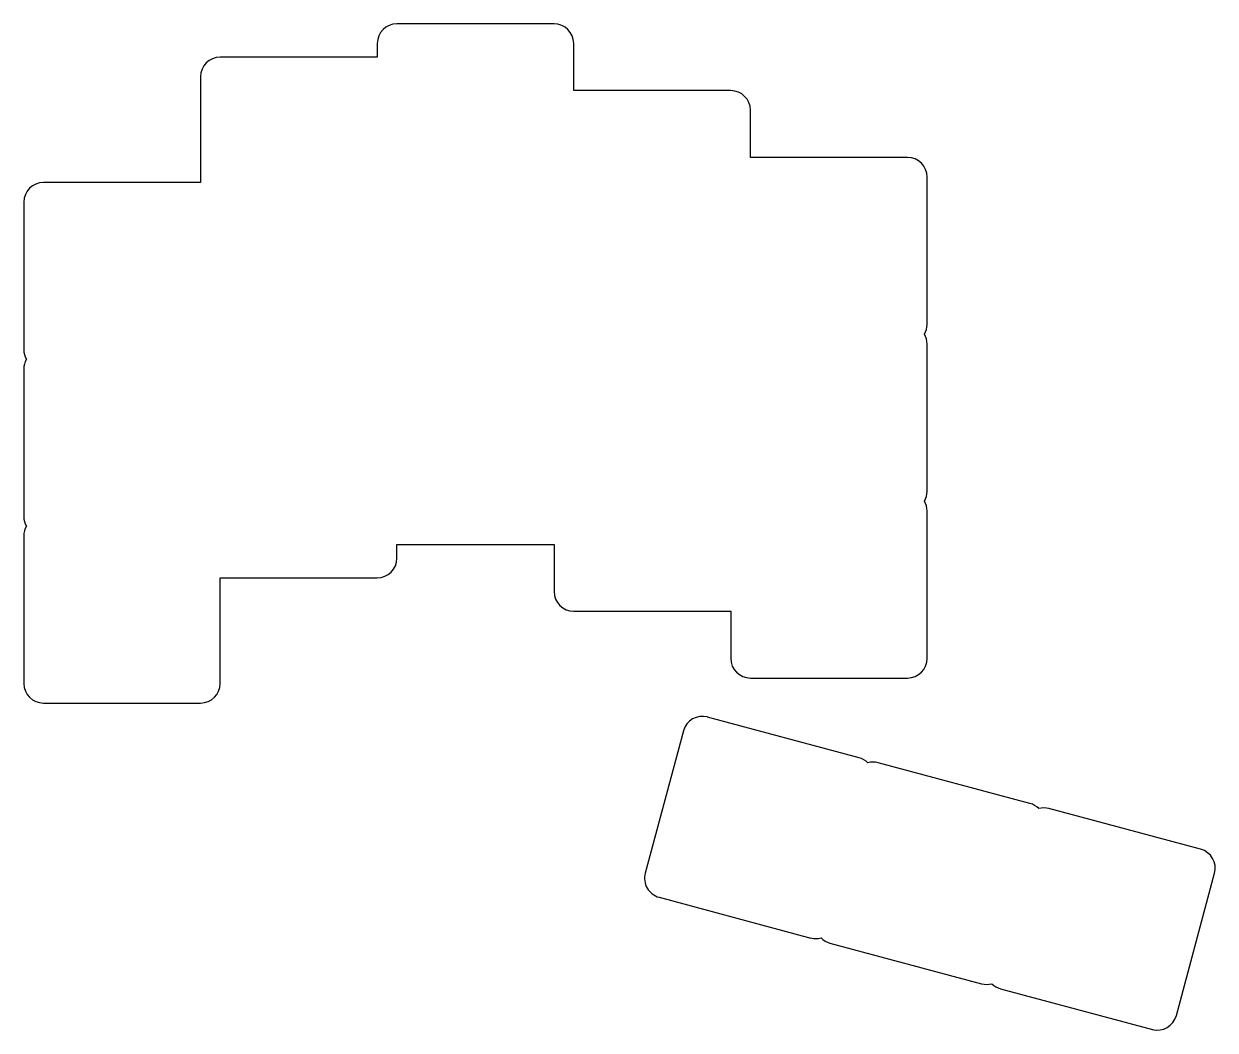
# Model space of a CAD drawing. Header units: millimetres. Extents: x 8 to 129, y -43 to 60.
import ezdxf

# ---------------------------------------------------------------- set-up
doc = ezdxf.new("R2010")
doc.units = ezdxf.units.MM

msp = doc.modelspace()

# ---------------------------------------------------------------- linework, layer by layer
for p, q in [((62, 59.65), (46, 59.65)), ((44, 57.65), (44, 56.25)), ((64, 52.85), (64, 57.65)), ((44, 56.25), (28, 56.25)), ((26, 54.25), (26, 43.5)), ((80, 52.85), (64, 52.85)), ((82, 46.05), (82, 50.85)), ((98, 46.05), (82, 46.05)), ((100, 29.05), (100, 44.05)), ((26, 43.5), (10, 43.5)), ((8, 41.5), (8, 26.5)), ((100, 12.05), (100, 27.05)), ((8, 24.5), (8, 9.5)), ((100, -4.95), (100, 10.05)), ((8, 7.5), (8, -7.5)), ((46, 5.25), (46, 6.65)), ((46, 6.65), (62, 6.65)), ((62, 6.65), (62, 1.85)), ((28, -7.5), (28, 3.25)), ((28, 3.25), (44, 3.25)), ((64, -0.15), (80, -0.15)), ((80, -0.15), (80, -4.95)), ((82, -6.95), (98, -6.95)), ((10, -9.5), (26, -9.5)), ((93.08, -15.06), (77.62, -10.92)), ((75.18, -12.34), (71.29, -26.83)), ((110.47, -19.72), (95.01, -15.58)), ((127.85, -24.38), (112.4, -20.24)), ((125.38, -41.32), (129.27, -26.83)), ((72.71, -29.27), (88.16, -33.42)), ((90.09, -33.93), (105.55, -38.07)), ((107.48, -38.59), (122.94, -42.73))]:
    msp.add_line(p, q)
for centre, start, end in [((46, 57.65), 90, 180), ((62, 57.65), 0, 90), ((28, 54.25), 90, 180), ((80, 50.85), 0, 90), ((98, 44.05), 0, 90), ((10, 41.5), 90, 180), ((98, 29.05), 330, 360), ((98, 27.05), 0, 30), ((10, 26.5), 180, 210), ((10, 24.5), 150, 180), ((98, 12.05), 330, 360), ((98, 10.05), 0, 30), ((10, 9.5), 180, 210), ((10, 7.5), 150, 180), ((44, 5.25), 270, 360), ((64, 1.85), 180, 270), ((82, -4.95), 180, 270), ((98, -4.95), 270, 360), ((10, -7.5), 180, 270), ((26, -7.5), 270, 360), ((77.11, -12.85), 75, 165), ((92.56, -17), 405, 75), ((94.49, -17.51), 75, 105), ((109.95, -21.65), 405, 75), ((111.88, -22.17), 75, 105), ((127.34, -26.31), 345, 75), ((73.22, -27.34), 165, 255), ((88.68, -31.48), 255, 285), ((90.61, -32), 225, 255), ((106.07, -36.14), 255, 285), ((108, -36.66), 225, 255), ((123.45, -40.8), 255, 345)]:
    msp.add_arc(centre, 2, start, end)

doc.saveas('drawing.dxf')
